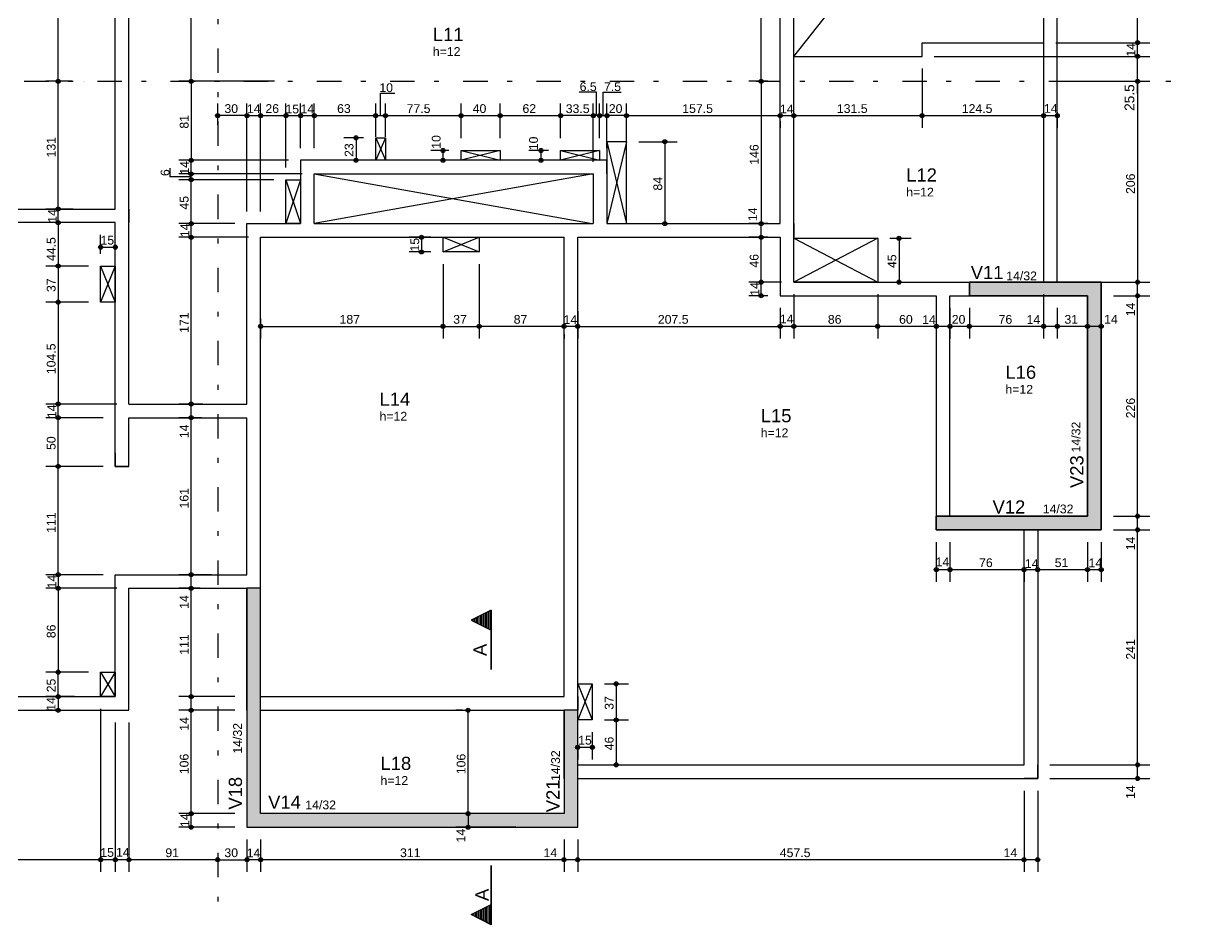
# Model space of a CAD drawing. Extents: x 0 to 119, y 0 to 84.
# Drawn here: x 22.71 to 46.56, y 37.36 to 55.85 of the extents above; entities that cross this region are included whole.
import ezdxf

# ---------------------------------------------------------------- set-up
doc = ezdxf.new("R2010")
doc.units = 0
doc.header["$MEASUREMENT"] = 0
doc.linetypes.add('ESTILO_TQS_0003', pattern=[1.5, 0.5, -0.4, 0.1, -0.5])
for name, color, linetype in [('10', 252, 'CONTINUOUS'), ('18', 6, 'CONTINUOUS'), ('20', 1, 'CONTINUOUS'), ('25', 130, 'CONTINUOUS'), ('3', 7, 'CONTINUOUS'), ('32', 250, 'CONTINUOUS'), ('37', 7, 'CONTINUOUS'), ('38', 7, 'CONTINUOUS'), ('9', 8, 'CONTINUOUS')]:
    doc.layers.add(name, color=color, linetype=linetype)
doc.styles.add('TQS_ARIAL', font='arial.ttf')

msp = doc.modelspace()

# ---------------------------------------------------------------- linework, layer by layer
at = {"layer": '10', "color": 252, "linetype": 'Continuous'}
for p, q in [((38.509664, 55.1664), (43.629664, 61.6564)), ((41.139653, 55.1664), (41.139653, 55.446398)), ((41.139653, 55.446398), (43.629664, 55.446398)), ((38.509662, 55.1664), (41.139653, 55.1664)), ((29.939986, 53.49673), (30.139986, 53.03673)), ((30.139986, 53.49673), (29.939986, 53.03673)), ((31.689554, 53.236516), (32.489554, 53.0364)), ((32.489554, 53.236516), (31.689554, 53.0364)), ((33.729536, 53.236516), (34.529536, 53.036516)), ((34.529536, 53.236516), (33.729536, 53.036516)), ((34.67962, 53.4164), (35.07962, 51.7364)), ((35.07962, 53.4164), (34.67962, 51.7364)), ((28.67962, 52.7564), (34.37962, 51.7364)), ((34.39962, 52.7564), (28.67962, 51.7364)), ((28.09962, 52.6364), (28.39962, 51.7364)), ((28.39962, 52.6364), (28.09962, 51.7364)), ((31.320073, 51.456428), (32.060073, 51.156428)), ((31.320073, 51.156428), (32.060073, 51.456428)), ((38.509664, 51.4364), (40.229661, 50.5364)), ((40.229661, 51.4364), (38.509664, 50.5364)), ((24.59962, 50.86567), (24.29962, 50.12567)), ((24.29962, 50.86567), (24.59962, 50.12567)), ((24.29962, 42.5364), (24.59962, 42.0364)), ((24.59962, 42.5364), (24.29962, 42.0364)), ((34.07962, 42.297385), (34.37962, 41.557385)), ((34.37962, 42.297385), (34.07962, 41.557385))]:
    msp.add_line(p, q, dxfattribs=at)
for points in [[(29.939986, 53.49673), (30.139986, 53.49673), (30.139986, 53.03673), (29.939986, 53.03673), (29.939986, 53.49673)], [(31.689554, 53.236516), (32.489554, 53.236516), (32.489554, 53.0364), (31.689554, 53.0364), (31.689554, 53.236516)], [(33.729536, 53.236516), (34.529536, 53.236516), (34.529536, 53.036516), (33.729536, 53.036516), (33.729536, 53.236516)], [(34.67962, 51.7364), (35.07962, 51.7364), (35.07962, 53.4164), (34.67962, 53.4164), (34.67962, 51.7364)], [(28.39962, 51.7364), (28.09962, 51.7364), (28.09962, 52.6364), (28.39962, 52.6364), (28.39962, 51.7364)], [(32.060073, 51.156428), (31.320073, 51.156428), (31.320073, 51.456428), (32.060073, 51.456428), (32.060073, 51.156428)], [(38.509664, 51.4364), (40.229661, 51.4364), (40.229661, 50.5364), (38.509664, 50.5364), (38.509664, 51.4364)], [(24.29962, 50.12567), (24.29962, 50.86567), (24.59962, 50.86567), (24.59962, 50.12567), (24.29962, 50.12567)], [(24.29962, 42.5364), (24.59962, 42.5364), (24.59962, 42.0364), (24.29962, 42.0364), (24.29962, 42.5364)], [(34.07962, 41.557385), (34.07962, 42.297385), (34.37962, 42.297385), (34.37962, 41.557385), (34.07962, 41.557385)]]:
    msp.add_lwpolyline(points, dxfattribs=at)
at = {"layer": '18', "color": 6, "linetype": 'ESTILO_TQS_0003'}
msp.add_line((26.69962, 76.330437), (26.69962, 37.646661), dxfattribs=at)
at = {"layer": '20', "color": 1, "linetype": 'ESTILO_TQS_0003'}
msp.add_line((10.735148, 54.6564), (46.564196, 54.6564), dxfattribs=at)
at = {"layer": '25', "color": 130, "linetype": 'Continuous'}
for points in [[(42.109664, 50.536399), (44.809622, 50.5364), (44.809622, 45.4564), (41.429664, 45.4564), (41.429664, 45.7364), (44.529622, 45.7364), (44.529622, 50.2564), (42.109664, 50.256399), (42.109664, 50.536397)], [(27.299624, 44.256449), (27.29962, 39.35726), (34.07962, 39.35726), (34.07962, 41.7564), (33.79962, 41.7564), (33.79962, 39.638285), (27.57962, 39.638285), (27.579624, 44.256449), (27.299624, 44.256449)]]:
    msp.add_lwpolyline(points, dxfattribs=at)
for points in [[(42.109664, 50.536399), (44.809622, 50.5364), (44.529622, 50.2564)], [(42.109664, 50.256399), (42.109664, 50.536399), (44.529622, 50.2564)], [(44.529622, 50.2564), (44.809622, 50.5364), (44.529622, 45.7364)], [(44.809622, 50.5364), (44.809622, 45.4564), (44.529622, 45.7364)], [(44.529622, 45.7364), (44.809622, 45.4564), (41.429664, 45.4564)], [(41.429664, 45.4564), (41.429664, 45.7364), (44.529622, 45.7364)], [(27.57962, 39.638285), (27.299624, 44.256449), (27.29962, 39.35726)], [(27.57962, 39.638285), (27.579624, 44.256449), (27.299624, 44.256449)], [(33.79962, 41.7564), (33.79962, 39.638285), (34.07962, 39.35726)], [(33.79962, 41.7564), (34.07962, 39.35726), (34.07962, 41.7564)], [(27.57962, 39.638285), (27.29962, 39.35726), (34.07962, 39.35726)], [(27.57962, 39.638285), (34.07962, 39.35726), (33.79962, 39.638285)]]:
    msp.add_solid(points, dxfattribs=at)
at = {"layer": '3', "color": 7, "linetype": 'Continuous'}
for p, q in [((44.809622, 50.536398), (44.809622, 45.4564)), ((44.809622, 50.536398), (44.809622, 45.4564)), ((32.307839, 43.81097), (31.893007, 43.603554)), ((32.306101, 43.808149), (31.896909, 43.603554)), ((31.988738, 43.649468), (31.988738, 43.557641)), ((32.020648, 43.665422), (32.020648, 43.541686)), ((32.052558, 43.681376), (32.052558, 43.525731)), ((32.084657, 43.697426), (32.08447, 43.509775)), ((32.116378, 43.713285), (32.116378, 43.493821)), ((32.148288, 43.72924), (32.148288, 43.477866)), ((32.180199, 43.745197), (32.180199, 43.46191)), ((32.212109, 43.761152), (32.212109, 43.445955)), ((32.244019, 43.777107), (32.244019, 43.43)), ((32.275929, 43.793063), (32.275929, 43.414044)), ((32.3061, 43.808149), (32.3061, 42.595015)), ((32.307839, 42.595015), (32.307839, 43.81097)), ((31.893007, 43.603554), (32.306101, 43.397007)), ((31.89691, 43.603554), (32.3061, 43.398958)), ((31.924917, 43.617558), (31.924917, 43.589551)), ((31.956827, 43.633512), (31.956827, 43.573596)), ((32.3061, 37.359511), (32.3061, 38.572645)), ((32.307839, 38.572645), (32.307839, 37.35669)), ((31.893007, 37.564106), (32.306101, 37.770653)), ((31.89691, 37.564106), (32.3061, 37.768702)), ((32.148288, 37.43842), (32.148288, 37.689794)), ((32.180199, 37.422464), (32.180199, 37.70575)), ((32.212109, 37.406508), (32.212109, 37.721705)), ((32.244019, 37.390553), (32.244019, 37.737661)), ((32.275929, 37.374597), (32.275929, 37.753616)), ((32.307839, 37.35669), (31.893007, 37.564106)), ((32.306101, 37.359511), (31.896909, 37.564106)), ((31.924917, 37.550103), (31.924917, 37.57811)), ((31.956827, 37.534148), (31.956827, 37.594064)), ((31.988738, 37.518193), (31.988738, 37.610019)), ((32.020648, 37.502238), (32.020648, 37.625974)), ((32.052558, 37.486284), (32.052558, 37.641929)), ((32.084657, 37.470234), (32.08447, 37.657885)), ((32.116378, 37.454375), (32.116378, 37.673839))]:
    msp.add_line(p, q, dxfattribs=at)
for points in [[(44.809622, 50.5364), (42.109664, 50.536399), (42.109664, 50.256399), (44.529622, 50.2564), (44.529622, 45.7364), (41.429664, 45.7364), (41.429664, 45.4564), (44.809622, 45.4564), (44.809622, 50.5364)], [(44.809622, 50.5364), (42.109664, 50.536399), (42.109664, 50.256399), (44.529622, 50.2564), (44.529622, 45.7364), (41.429664, 45.7364), (41.429664, 45.4564), (44.809622, 45.4564), (44.809622, 50.5364)], [(43.509747, 45.4564), (44.80962, 45.4564), (44.80962, 50.5364), (43.809664, 50.5364)], [(27.299624, 44.256449), (27.29962, 39.35726), (34.07962, 39.358285), (34.07962, 41.7564), (33.79962, 41.7564), (33.79962, 39.638285), (27.57962, 39.638285), (27.579624, 44.256449), (27.299624, 44.256449)], [(32.3061, 43.808149), (31.89691, 43.603554), (32.3061, 43.398958), (32.3061, 43.808149)], [(27.29962, 41.7564), (27.29962, 39.35726), (34.07962, 39.358285), (34.07962, 40.3564)], [(32.3061, 37.359512), (31.89691, 37.564106), (32.3061, 37.768702), (32.3061, 37.359512)]]:
    msp.add_lwpolyline(points, dxfattribs=at)
at = {"layer": '32', "color": 250, "linetype": 'Continuous'}
for p, q in [((45.5559, 55.446398), (45.5559, 61.656398)), ((23.430046, 54.6564), (23.430046, 57.6164)), ((26.156196, 54.6564), (26.156196, 57.5564)), ((37.840183, 54.6564), (37.840183, 57.5564)), ((43.629664, 55.446398), (43.629664, 55.446398)), ((43.629664, 55.446398), (43.629664, 55.446398)), ((43.879664, 55.446398), (45.8059, 55.446398)), ((43.879664, 55.446398), (45.8059, 55.446398)), ((45.5559, 55.1664), (45.5559, 55.446398)), ((45.5559, 54.4064), (45.5559, 55.4164)), ((41.139653, 55.1664), (41.139653, 55.1664)), ((41.139653, 55.1664), (41.139653, 55.1664)), ((41.139653, 55.1664), (41.139653, 55.1664)), ((41.139653, 55.1664), (41.139653, 55.1664)), ((41.389653, 55.1664), (45.8059, 55.1664)), ((41.389653, 55.1664), (45.8059, 55.1664)), ((41.139653, 54.9164), (41.139653, 53.701948)), ((41.139653, 54.9164), (41.139653, 53.701948)), ((23.700237, 54.6564), (23.180046, 54.6564)), ((23.716518, 54.6564), (23.180046, 54.6564)), ((23.430046, 52.0364), (23.430046, 54.6564)), ((23.950237, 54.6564), (23.950237, 54.6564)), ((23.966518, 54.6564), (23.966518, 54.6564)), ((27.597227, 54.6564), (25.906196, 54.6564)), ((27.861964, 54.6564), (25.906196, 54.6564)), ((26.156196, 54.6564), (26.156196, 53.0364)), ((27.847227, 54.6564), (27.847227, 54.6564)), ((28.111964, 54.6564), (28.111964, 54.6564)), ((37.979664, 54.6564), (37.590183, 54.6564)), ((37.979664, 54.6564), (37.590183, 54.6564)), ((37.840183, 54.6564), (37.840183, 51.7364)), ((38.229664, 54.6564), (38.229664, 54.6564)), ((38.229664, 54.6564), (38.229664, 54.6564)), ((43.809664, 54.6564), (43.809664, 54.6564)), ((44.059664, 54.6564), (45.8059, 54.6564)), ((44.932782, 54.6564), (44.932782, 54.6564)), ((45.182782, 54.6564), (45.8059, 54.6564)), ((45.5559, 54.6564), (45.5559, 50.5364)), ((26.69962, 53.761935), (26.69962, 54.201948)), ((27.29962, 51.9864), (27.29962, 54.201948)), ((27.29962, 51.9864), (27.29962, 54.201948)), ((27.57962, 51.9864), (27.57962, 54.201948)), ((27.57962, 51.9864), (27.57962, 54.201948)), ((28.09962, 52.8864), (28.09962, 54.201948)), ((28.09962, 52.8864), (28.09962, 54.201948)), ((28.39962, 53.2864), (28.39962, 54.201948)), ((28.39962, 53.2864), (28.39962, 54.201948)), ((28.67962, 53.2864), (28.67962, 54.201948)), ((28.67962, 53.2864), (28.67962, 54.201948)), ((29.939986, 53.51673), (29.939986, 54.201948)), ((29.939986, 53.51673), (29.939986, 54.201948)), ((30.139986, 53.51673), (30.139986, 54.201948)), ((30.139986, 53.51673), (30.139986, 54.201948)), ((31.689554, 53.486516), (31.689554, 54.201948)), ((31.689554, 53.486516), (31.689554, 54.201948)), ((32.489554, 53.486516), (32.489554, 54.201948)), ((32.489554, 53.486516), (32.489554, 54.201948)), ((33.729536, 53.486516), (33.729536, 54.201948)), ((33.729536, 53.486516), (33.729536, 54.201948)), ((34.39962, 53.0064), (34.39962, 54.201948)), ((34.39962, 53.0064), (34.39962, 54.201948)), ((34.529536, 53.486516), (34.529536, 54.201948)), ((34.529536, 53.486516), (34.529536, 54.201948)), ((34.67962, 53.5364), (34.67962, 54.201948)), ((34.67962, 53.2864), (34.67962, 54.201948)), ((35.07962, 53.406482), (35.07962, 54.201948)), ((35.07962, 53.406482), (35.07962, 54.201948)), ((38.229664, 54.089285), (38.229664, 54.201948)), ((38.509664, 54.032112), (38.509664, 54.201948)), ((38.509664, 53.938726), (38.509664, 54.201948)), ((43.629664, 54.306351), (43.629664, 54.306351)), ((43.629664, 54.236301), (43.629664, 54.236301)), ((43.909664, 54.275322), (43.909664, 54.275322)), ((27.29962, 53.951948), (26.69962, 53.951948)), ((27.29962, 53.951948), (27.57962, 53.951948)), ((27.57962, 53.951948), (28.09962, 53.951948)), ((28.09962, 53.951948), (28.39962, 53.951948)), ((28.39962, 53.951948), (28.67962, 53.951948)), ((28.67962, 53.951948), (29.939986, 53.951948)), ((29.939986, 53.951948), (30.139986, 53.951948)), ((30.139986, 53.951948), (31.689554, 53.951948)), ((31.689554, 53.951948), (32.489554, 53.951948)), ((32.489554, 53.951948), (33.729536, 53.951948)), ((34.39962, 53.951948), (33.729536, 53.951948)), ((34.529536, 53.951948), (34.39962, 53.951948)), ((34.529536, 53.951948), (34.67962, 53.951948)), ((35.07962, 53.951948), (34.67962, 53.951948)), ((35.07962, 53.951948), (38.229664, 53.951948)), ((38.229664, 54.089285), (38.229664, 54.089285)), ((38.229664, 53.951948), (38.509664, 53.951948)), ((38.509664, 53.951948), (41.139653, 53.951948)), ((41.139653, 53.951948), (43.629664, 53.951948)), ((43.629664, 54.056351), (43.629664, 53.701948)), ((43.629664, 53.986301), (43.629664, 53.701948)), ((43.629664, 53.951948), (43.909664, 53.951948)), ((43.909664, 54.025322), (43.909664, 53.701948)), ((38.229664, 53.839285), (38.229664, 53.701948)), ((38.229664, 53.839285), (38.229664, 53.839285)), ((38.509664, 53.782112), (38.509664, 53.782112)), ((38.509664, 53.688726), (38.509664, 53.688726)), ((26.69962, 53.511935), (26.69962, 53.511935)), ((29.689986, 53.49673), (29.286617, 53.49673)), ((29.536617, 53.49673), (29.536617, 53.03673)), ((29.939986, 53.49673), (29.939986, 53.49673)), ((29.939986, 53.26673), (29.939986, 53.26673)), ((29.939986, 53.26673), (29.939986, 53.26673)), ((30.139986, 53.26673), (30.139986, 53.26673)), ((30.139986, 53.26673), (30.139986, 53.26673)), ((31.439554, 53.236516), (31.067606, 53.236516)), ((31.317606, 53.236516), (31.317606, 53.0364)), ((31.689554, 53.236516), (31.689554, 53.236516)), ((31.689554, 53.236516), (31.689554, 53.236516)), ((31.689554, 53.236516), (31.689554, 53.236516)), ((32.489554, 53.236516), (32.489554, 53.236516)), ((32.489554, 53.236516), (32.489554, 53.236516)), ((33.479536, 53.236516), (33.075929, 53.236516)), ((33.325929, 53.236516), (33.325929, 53.036516)), ((33.729536, 53.236516), (33.729536, 53.236516)), ((33.729536, 53.236516), (33.729536, 53.236516)), ((33.729536, 53.236516), (33.729536, 53.236516)), ((34.529536, 53.236516), (34.529536, 53.236516)), ((34.529536, 53.236516), (34.529536, 53.236516)), ((34.67962, 53.2864), (34.67962, 53.2864)), ((35.07962, 53.4164), (35.07962, 53.4164)), ((35.32962, 53.4164), (36.115635, 53.4164)), ((35.865635, 53.4164), (35.865635, 51.7364)), ((28.14962, 53.0364), (25.906196, 53.0364)), ((28.14962, 53.0364), (25.906196, 53.0364)), ((26.156196, 52.7564), (26.156196, 53.0364)), ((28.39962, 53.0364), (28.39962, 53.0364)), ((28.39962, 53.0364), (28.39962, 53.0364)), ((28.39962, 53.0364), (28.39962, 53.0364)), ((28.39962, 53.0364), (28.39962, 53.0364)), ((28.67962, 53.0364), (28.67962, 53.0364)), ((28.67962, 53.0364), (28.67962, 53.0364)), ((29.689986, 53.03673), (29.286617, 53.03673)), ((29.939986, 53.03673), (29.939986, 53.03673)), ((31.439554, 53.0364), (31.067606, 53.0364)), ((31.689554, 53.0364), (31.689554, 53.0364)), ((33.479536, 53.036516), (33.075929, 53.036516)), ((33.729536, 53.036516), (33.729536, 53.036516)), ((34.67962, 53.0364), (34.67962, 53.0364)), ((35.07962, 53.156482), (35.07962, 53.156482)), ((35.07962, 53.156482), (35.07962, 53.156482)), ((28.14962, 52.7564), (25.906196, 52.7564)), ((28.42962, 52.7564), (25.906196, 52.7564)), ((26.156196, 52.6364), (26.156196, 52.7564)), ((28.39962, 52.7564), (28.39962, 52.7564)), ((28.67962, 52.7564), (28.67962, 52.7564)), ((34.39962, 52.7564), (34.39962, 52.7564)), ((34.39962, 52.7564), (34.39962, 52.7564)), ((27.84962, 52.6364), (25.906196, 52.6364)), ((27.84962, 52.6364), (25.906196, 52.6364)), ((26.156196, 51.7364), (26.156196, 52.6364)), ((28.09962, 52.6364), (28.09962, 52.6364)), ((28.09962, 52.6364), (28.09962, 52.6364)), ((28.09962, 52.6364), (28.09962, 52.6364)), ((28.09962, 52.6364), (28.09962, 52.6364)), ((23.53621, 52.0364), (23.180046, 52.0364)), ((23.736092, 52.0364), (23.180046, 52.0364)), ((23.430046, 51.7564), (23.430046, 52.0364)), ((23.78621, 52.0364), (23.78621, 52.0364)), ((23.986092, 52.0364), (23.986092, 52.0364)), ((23.496489, 51.7564), (23.180046, 51.7564)), ((23.354863, 51.7564), (23.180046, 51.7564)), ((23.430046, 51.7564), (23.430046, 50.86567)), ((23.604863, 51.7564), (23.604863, 51.7564)), ((23.746489, 51.7564), (23.746489, 51.7564)), ((27.04962, 51.7364), (25.906196, 51.7364)), ((27.04962, 51.7364), (25.906196, 51.7364)), ((26.156196, 51.4564), (26.156196, 51.7364)), ((27.29962, 51.7364), (27.29962, 51.7364)), ((27.29962, 51.7364), (27.29962, 51.7364)), ((27.29962, 51.7364), (27.29962, 51.7364)), ((27.29962, 51.7364), (27.29962, 51.7364)), ((27.57962, 51.7364), (27.57962, 51.7364)), ((27.57962, 51.7364), (27.57962, 51.7364)), ((35.08962, 51.7364), (35.08962, 51.7364)), ((35.33962, 51.7364), (36.115635, 51.7364)), ((37.979664, 51.7364), (37.590183, 51.7364)), ((37.979664, 51.7364), (37.590183, 51.7364)), ((37.840183, 51.4564), (37.840183, 51.7364)), ((38.229664, 51.7364), (38.229664, 51.7364)), ((38.229664, 51.7364), (38.229664, 51.7364)), ((24.29962, 51.11567), (24.29962, 51.504168)), ((24.59962, 51.11567), (24.59962, 51.504168)), ((27.32962, 51.4564), (25.906196, 51.4564)), ((27.32962, 51.4564), (25.906196, 51.4564)), ((26.156196, 48.036401), (26.156196, 51.4564)), ((27.57962, 51.4564), (27.57962, 51.4564)), ((27.57962, 51.4564), (27.57962, 51.4564)), ((31.070073, 51.4564), (30.62825, 51.4564)), ((30.87825, 51.4564), (30.87825, 51.156428)), ((31.320073, 51.4564), (31.320073, 51.4564)), ((37.979664, 51.4564), (37.590183, 51.4564)), ((37.979664, 51.4564), (37.590183, 51.4564)), ((37.840183, 50.5364), (37.840183, 51.4564)), ((38.229664, 51.4564), (38.229664, 51.4564)), ((38.229664, 51.4564), (38.229664, 51.4564)), ((40.229661, 51.4364), (40.229661, 51.4364)), ((40.479661, 51.4364), (40.916034, 51.4364)), ((40.666034, 51.4364), (40.666034, 50.5364)), ((24.29962, 51.254168), (24.59962, 51.254168)), ((31.070073, 51.156428), (30.62825, 51.156428)), ((31.320073, 51.156428), (31.320073, 51.156428)), ((31.320073, 51.156428), (31.320073, 51.156428)), ((31.320073, 51.156428), (31.320073, 51.156428)), ((32.060073, 51.156428), (32.060073, 51.156428)), ((32.060073, 51.156428), (32.060073, 51.156428)), ((24.04962, 50.86567), (23.180046, 50.86567)), ((24.04962, 50.86567), (23.180046, 50.86567)), ((23.430046, 50.86567), (23.430046, 50.12567)), ((24.29962, 50.86567), (24.29962, 50.86567)), ((24.29962, 50.86567), (24.29962, 50.86567)), ((24.29962, 50.86567), (24.29962, 50.86567)), ((24.59962, 50.86567), (24.59962, 50.86567)), ((31.320073, 50.906428), (31.320073, 49.378984)), ((31.320073, 50.906428), (31.320073, 49.378984)), ((32.060073, 50.906428), (32.060073, 49.378984)), ((32.060073, 50.906428), (32.060073, 49.378984)), ((37.979664, 50.5364), (37.590183, 50.5364)), ((38.259664, 50.5364), (37.590183, 50.5364)), ((37.840183, 50.2564), (37.840183, 50.5364)), ((38.229664, 50.5364), (38.229664, 50.5364)), ((38.509664, 50.5364), (38.509664, 50.5364)), ((38.509664, 50.5364), (38.509664, 50.5364)), ((40.229661, 50.5364), (40.229661, 50.5364)), ((40.229661, 50.5364), (40.229661, 50.5364)), ((40.229661, 50.5364), (40.229661, 50.5364)), ((40.479661, 50.5364), (40.916034, 50.5364)), ((43.629664, 50.5364), (43.629664, 50.5364)), ((43.809664, 50.5364), (43.809664, 50.5364)), ((44.059664, 50.5364), (45.8059, 50.5364)), ((44.809664, 50.536402), (44.809664, 50.536402)), ((45.059664, 50.536402), (45.8059, 50.536402)), ((45.5559, 50.2564), (45.5559, 50.536402)), ((24.04962, 50.12567), (23.180046, 50.12567)), ((24.04962, 50.12567), (23.180046, 50.12567)), ((23.430046, 50.12567), (23.430046, 48.036401)), ((24.29962, 50.12567), (24.29962, 50.12567)), ((24.29962, 50.12567), (24.29962, 50.12567)), ((34.07962, 50.189051), (34.07962, 50.189051)), ((34.07962, 50.163528), (34.07962, 50.163528)), ((37.979664, 50.2564), (37.590183, 50.2564)), ((38.229664, 50.2564), (38.229664, 50.2564)), ((38.229664, 50.2564), (38.229664, 50.2564)), ((38.229664, 50.2564), (38.229664, 50.2564)), ((38.509664, 50.2864), (38.509664, 49.378984)), ((38.509664, 50.2564), (38.509664, 50.2564)), ((40.229661, 50.2864), (40.229661, 49.378984)), ((40.229661, 50.2864), (40.229661, 49.378984)), ((41.429664, 50.2564), (41.429664, 50.2564)), ((41.429664, 50.2564), (41.429664, 50.2564)), ((41.709664, 50.2564), (41.709664, 50.2564)), ((42.109664, 50.256399), (42.109664, 50.256399)), ((42.109664, 50.256398), (42.109664, 50.256398)), ((43.629664, 50.2864), (43.629664, 49.378984)), ((43.629664, 50.256398), (43.629664, 50.256398)), ((43.909664, 50.256398), (43.909664, 50.256398)), ((43.909664, 50.256398), (43.909664, 50.256398)), ((44.809664, 50.2564), (44.809664, 50.2564)), ((44.809664, 50.2564), (44.809664, 50.2564)), ((45.059664, 50.2564), (45.8059, 50.2564)), ((45.059664, 50.2564), (45.8059, 50.2564)), ((45.5559, 45.736402), (45.5559, 50.2564)), ((27.57962, 50.037728), (27.57962, 50.037728)), ((34.07962, 49.939051), (34.07962, 49.378984)), ((34.07962, 49.913528), (34.07962, 49.378984)), ((38.229664, 50.0064), (38.229664, 49.378984)), ((38.229664, 50.0064), (38.229664, 49.378984)), ((38.509664, 50.0064), (38.509664, 49.378984)), ((41.429664, 50.0064), (41.429664, 49.378984)), ((41.429664, 50.0064), (41.429664, 49.378984)), ((41.709664, 50.0064), (41.709664, 49.378984)), ((41.709664, 49.868978), (41.709664, 49.868978)), ((42.109664, 50.006399), (42.109664, 49.378984)), ((42.109664, 50.006398), (42.109664, 49.378984)), ((43.629664, 50.006398), (43.629664, 49.378984)), ((43.909664, 50.006398), (43.909664, 49.378984)), ((43.909664, 50.006398), (43.909664, 49.378984)), ((27.57962, 49.787728), (27.57962, 49.378984)), ((27.57962, 49.628984), (31.320073, 49.628984)), ((31.320073, 49.628984), (32.060073, 49.628984)), ((33.79962, 49.628984), (32.060073, 49.628984)), ((33.79962, 49.722145), (33.79962, 49.722145)), ((33.79962, 49.722145), (33.79962, 49.722145)), ((34.07962, 49.628984), (33.79962, 49.628984)), ((34.07962, 49.628984), (38.229664, 49.628984)), ((38.509664, 49.628984), (38.229664, 49.628984)), ((40.229661, 49.628984), (38.509664, 49.628984)), ((41.429664, 49.628984), (40.229661, 49.628984)), ((41.709664, 49.628984), (41.429664, 49.628984)), ((42.109664, 49.628984), (41.709664, 49.628984)), ((41.709664, 49.618978), (41.709664, 49.378984)), ((43.629664, 49.628984), (42.109664, 49.628984)), ((43.909664, 49.628984), (43.629664, 49.628984)), ((44.529664, 49.628984), (43.909664, 49.628984)), ((44.809662, 49.628985), (44.529664, 49.628985)), ((44.529664, 49.628985), (44.529664, 49.628985)), ((44.529664, 49.628985), (44.529664, 49.628985)), ((44.809662, 49.708427), (44.809662, 49.708427)), ((33.79962, 49.472145), (33.79962, 49.378984)), ((33.79962, 49.472145), (33.79962, 49.378984)), ((44.809662, 49.458427), (44.809662, 49.378985)), ((24.34962, 48.036401), (23.180046, 48.036401)), ((24.62962, 48.036401), (23.180046, 48.036401)), ((23.430046, 47.756401), (23.430046, 48.036401)), ((24.59962, 48.036401), (24.59962, 48.036401)), ((24.87962, 48.036401), (24.87962, 48.036401)), ((26.398263, 48.036401), (25.906196, 48.036401)), ((26.398263, 48.036401), (25.906196, 48.036401)), ((26.156196, 47.756401), (26.156196, 48.036401)), ((26.648263, 48.036401), (26.648263, 48.036401)), ((26.648263, 48.036401), (26.648263, 48.036401)), ((24.34962, 47.756401), (23.180046, 47.756401)), ((24.34962, 47.756401), (23.180046, 47.756401)), ((23.430046, 46.7564), (23.430046, 47.756401)), ((24.59962, 47.756401), (24.59962, 47.756401)), ((24.59962, 47.756401), (24.59962, 47.756401)), ((26.367301, 47.756401), (25.906196, 47.756401)), ((26.367301, 47.756401), (25.906196, 47.756401)), ((26.156196, 44.536449), (26.156196, 47.756401)), ((26.617301, 47.756401), (26.617301, 47.756401)), ((26.617301, 47.756401), (26.617301, 47.756401)), ((24.34962, 46.7564), (23.180046, 46.7564)), ((24.34962, 46.7564), (23.180046, 46.7564)), ((23.430046, 44.536449), (23.430046, 46.7564)), ((24.59962, 46.7564), (24.59962, 46.7564)), ((24.59962, 46.7564), (24.59962, 46.7564)), ((44.809664, 45.736402), (44.809664, 45.736402)), ((44.809664, 45.736402), (44.809664, 45.736402)), ((45.059664, 45.736402), (45.8059, 45.736402)), ((45.059664, 45.736402), (45.8059, 45.736402)), ((45.5559, 45.4564), (45.5559, 45.736402)), ((41.429664, 45.456398), (41.429664, 45.456398)), ((41.709664, 45.456398), (41.709664, 45.456398)), ((41.709664, 45.456398), (41.709664, 45.456398)), ((44.529664, 45.4564), (44.529664, 45.4564)), ((44.529664, 45.4564), (44.529664, 45.4564)), ((44.809664, 45.4564), (44.809664, 45.4564)), ((44.809664, 45.4564), (44.809664, 45.4564)), ((44.809664, 45.4564), (44.809664, 45.4564)), ((45.059664, 45.4564), (45.8059, 45.4564)), ((45.059664, 45.4564), (45.8059, 45.4564)), ((45.5559, 40.6364), (45.5559, 45.4564)), ((41.429664, 45.206398), (41.429664, 44.388316)), ((41.709664, 45.206398), (41.709664, 44.388316)), ((41.709664, 45.206398), (41.709664, 44.388316)), ((44.529664, 45.2064), (44.529664, 44.388318)), ((44.529664, 45.2064), (44.529664, 44.388318)), ((44.809664, 45.2064), (44.809664, 44.388318)), ((43.229747, 44.947859), (43.229747, 44.947859)), ((43.229747, 44.947859), (43.229747, 44.947859)), ((43.509747, 44.94189), (43.509747, 44.94189)), ((43.509747, 44.94189), (43.509747, 44.94189)), ((41.709664, 44.638316), (41.429664, 44.638316)), ((43.229747, 44.638316), (41.709664, 44.638316)), ((43.229747, 44.697859), (43.229747, 44.388316)), ((43.229747, 44.697859), (43.229747, 44.388316)), ((43.509747, 44.638316), (43.229747, 44.638316)), ((43.509747, 44.69189), (43.509747, 44.388318)), ((43.509747, 44.69189), (43.509747, 44.388316)), ((44.529664, 44.638318), (43.509747, 44.638318)), ((44.809664, 44.638318), (44.529664, 44.638318)), ((24.34962, 44.536449), (23.180046, 44.536449)), ((24.34962, 44.536449), (23.180046, 44.536449)), ((23.430046, 44.536449), (23.430046, 44.256449)), ((24.59962, 44.536449), (24.59962, 44.536449)), ((24.59962, 44.536449), (24.59962, 44.536449)), ((26.574053, 44.536449), (25.906196, 44.536449)), ((26.574053, 44.536449), (25.906196, 44.536449)), ((26.156196, 44.256449), (26.156196, 44.536449)), ((26.824053, 44.536449), (26.824053, 44.536449)), ((26.824053, 44.536449), (26.824053, 44.536449)), ((24.62962, 44.256449), (23.180046, 44.256449)), ((24.62962, 44.256449), (23.180046, 44.256449)), ((23.430046, 44.256449), (23.430046, 42.5364)), ((24.87962, 44.256449), (24.87962, 44.256449)), ((24.87962, 44.256449), (24.87962, 44.256449)), ((26.34376, 44.256449), (25.906196, 44.256449)), ((26.34376, 44.256449), (25.906196, 44.256449)), ((26.156196, 42.0364), (26.156196, 44.256449)), ((26.59376, 44.256449), (26.59376, 44.256449)), ((26.59376, 44.256449), (26.59376, 44.256449)), ((24.04962, 42.5364), (23.180046, 42.5364)), ((24.04962, 42.5364), (23.180046, 42.5364)), ((23.430046, 42.0364), (23.430046, 42.5364)), ((24.29962, 42.5364), (24.29962, 42.5364)), ((24.29962, 42.5364), (24.29962, 42.5364)), ((34.37962, 42.297385), (34.37962, 42.297385)), ((34.62962, 42.297385), (35.118061, 42.297385)), ((34.868061, 42.297385), (34.868061, 41.557385)), ((23.767034, 42.0364), (23.180046, 42.0364)), ((23.517034, 42.0364), (23.180046, 42.0364)), ((23.430046, 42.0364), (23.430046, 41.7564)), ((23.767034, 42.0364), (23.767034, 42.0364)), ((24.017034, 42.0364), (24.017034, 42.0364)), ((24.29962, 42.0364), (24.29962, 42.0364)), ((24.29962, 42.0364), (24.29962, 42.0364)), ((27.04962, 42.0364), (25.906196, 42.0364)), ((27.04962, 42.0364), (25.906196, 42.0364)), ((26.156196, 41.7564), (26.156196, 42.0364)), ((27.29962, 42.0364), (27.29962, 42.0364)), ((27.29962, 42.0364), (27.29962, 42.0364)), ((23.324953, 41.7564), (23.180046, 41.7564)), ((23.574953, 41.7564), (23.574953, 41.7564)), ((24.29962, 41.7864), (24.29962, 38.439292)), ((24.29962, 41.7864), (24.29962, 38.439292)), ((24.59962, 41.7564), (24.59962, 41.7564)), ((24.59962, 41.7564), (24.59962, 41.7564)), ((24.87962, 41.7564), (24.87962, 41.7564)), ((24.87962, 41.7564), (24.87962, 41.7564)), ((27.04962, 41.7564), (25.906196, 41.7564)), ((27.04962, 41.7564), (25.906196, 41.7564)), ((26.156196, 39.636285), (26.156196, 41.7564)), ((27.29962, 41.7564), (27.29962, 41.7564)), ((27.29962, 41.7564), (27.29962, 41.7564)), ((31.71725, 41.7564), (31.583309, 41.7564)), ((31.833309, 39.636285), (31.833309, 41.7564)), ((31.96725, 41.7564), (31.96725, 41.7564)), ((24.59962, 41.5064), (24.59962, 38.439292)), ((24.59962, 41.5064), (24.59962, 38.439292)), ((24.87962, 41.5064), (24.87962, 38.439292)), ((24.87962, 41.5064), (24.87962, 38.439292)), ((34.37962, 41.557385), (34.37962, 41.557385)), ((34.37962, 41.557385), (34.37962, 41.557385)), ((34.37962, 41.557385), (34.37962, 41.557385)), ((34.62962, 41.557385), (35.118061, 41.557385)), ((34.62962, 41.557385), (35.118061, 41.557385)), ((34.868061, 41.557385), (34.868061, 40.6364)), ((34.37962, 41.307385), (34.37962, 40.747224)), ((34.07962, 41.255573), (34.07962, 41.255573)), ((34.07962, 41.005573), (34.07962, 40.747224)), ((34.07962, 40.997224), (34.37962, 40.997224)), ((34.590744, 40.6364), (34.590744, 40.6364)), ((34.840744, 40.6364), (35.118061, 40.6364)), ((43.509747, 40.6364), (43.509747, 40.6364)), ((43.509747, 40.6364), (43.509747, 40.6364)), ((43.759747, 40.6364), (45.8059, 40.6364)), ((43.759747, 40.6364), (45.8059, 40.6364)), ((45.5559, 40.3564), (45.5559, 40.6364)), ((43.229747, 40.3564), (43.229747, 40.3564)), ((43.229747, 40.3564), (43.229747, 40.3564)), ((43.509747, 40.3564), (43.509747, 40.3564)), ((43.509747, 40.3564), (43.509747, 40.3564)), ((43.759747, 40.3564), (45.8059, 40.3564)), ((43.229747, 40.1064), (43.229747, 38.439292)), ((43.229747, 40.1064), (43.229747, 38.439292)), ((43.509747, 40.1064), (43.509747, 38.439292)), ((27.04962, 39.636285), (25.906196, 39.636285)), ((27.04962, 39.636285), (25.906196, 39.636285)), ((26.156196, 39.357093), (26.156196, 39.636285)), ((27.29962, 39.636285), (27.29962, 39.636285)), ((27.29962, 39.636285), (27.29962, 39.636285)), ((32.641817, 39.636285), (31.583309, 39.636285)), ((31.862563, 39.636285), (31.583309, 39.636285)), ((31.833309, 39.636285), (31.833309, 39.356285)), ((32.112563, 39.636285), (32.112563, 39.636285)), ((32.891817, 39.636285), (32.891817, 39.636285)), ((27.050421, 39.357093), (25.906196, 39.357093)), ((27.29962, 39.35526), (27.29962, 39.35526)), ((27.29962, 39.35526), (27.29962, 39.35526)), ((27.300421, 39.357093), (27.300421, 39.357093)), ((27.57962, 39.35526), (27.57962, 39.35526)), ((27.57962, 39.35526), (27.57962, 39.35526)), ((32.814737, 39.356285), (31.583309, 39.356285)), ((33.064737, 39.356285), (33.064737, 39.356285)), ((33.79962, 39.35526), (33.79962, 39.35526)), ((33.79962, 39.35526), (33.79962, 39.35526)), ((34.07962, 39.35526), (34.07962, 39.35526)), ((34.07962, 39.35526), (34.07962, 39.35526)), ((26.69962, 38.891808), (26.69962, 38.891808)), ((26.69962, 38.891808), (26.69962, 38.891808)), ((27.29962, 39.10526), (27.29962, 38.439292)), ((27.29962, 39.10526), (27.29962, 38.439292)), ((27.57962, 39.10526), (27.57962, 38.439292)), ((27.57962, 39.10526), (27.57962, 38.439292)), ((33.79962, 39.10526), (33.79962, 38.439292)), ((33.79962, 39.10526), (33.79962, 38.439292)), ((34.07962, 39.10526), (34.07962, 38.439292)), ((34.07962, 39.10526), (34.07962, 38.439292)), ((24.29962, 38.689292), (17.27962, 38.689292)), ((24.59962, 38.689292), (24.29962, 38.689292)), ((24.87962, 38.689292), (24.59962, 38.689292)), ((26.69962, 38.689292), (24.87962, 38.689292)), ((26.69962, 38.689292), (27.29962, 38.689292)), ((26.69962, 38.641808), (26.69962, 38.439292)), ((26.69962, 38.641808), (26.69962, 38.439292)), ((27.57962, 38.689292), (27.29962, 38.689292)), ((33.79962, 38.689292), (27.57962, 38.689292)), ((34.07962, 38.689292), (33.79962, 38.689292)), ((43.229747, 38.689292), (34.07962, 38.689292)), ((43.509747, 38.689292), (43.229747, 38.689292))]:
    msp.add_line(p, q, dxfattribs=at)
for points in [[(30.039986, 53.951948), (30.039986, 54.414379), (30.32824, 54.414379)], [(34.464578, 53.951948), (34.464578, 54.435169), (34.111273, 54.435169)], [(34.604578, 53.951948), (34.604578, 54.435169), (34.971865, 54.435169)], [(26.156196, 52.6964), (25.72738, 52.6964), (25.72738, 52.874195)]]:
    msp.add_lwpolyline(points, dxfattribs=at)
for centre, radius in [((45.5559, 55.446398), 0.041625), ((45.5559, 55.446398), 0.041625), ((45.5559, 55.446398), 0.02075), ((45.5559, 55.446398), 0.02075), ((45.5559, 55.1664), 0.041625), ((45.5559, 55.1664), 0.04), ((45.5559, 55.1664), 0.02075), ((45.5559, 55.1664), 0.02), ((23.430046, 54.6564), 0.041625), ((23.430046, 54.6564), 0.041625), ((23.430046, 54.6564), 0.02075), ((23.430046, 54.6564), 0.02075), ((26.156196, 54.6564), 0.041625), ((26.156196, 54.6564), 0.041625), ((26.156196, 54.6564), 0.02075), ((26.156196, 54.6564), 0.02075), ((37.840183, 54.6564), 0.041625), ((37.840183, 54.6564), 0.041625), ((37.840183, 54.6564), 0.02075), ((37.840183, 54.6564), 0.02075), ((45.5559, 54.6564), 0.041625), ((45.5559, 54.6564), 0.04), ((45.5559, 54.6564), 0.02075), ((45.5559, 54.6564), 0.02), ((26.69962, 53.951948), 0.041625), ((26.69962, 53.951948), 0.02075), ((27.29962, 53.951948), 0.041625), ((27.29962, 53.951948), 0.041625), ((27.29962, 53.951948), 0.02075), ((27.29962, 53.951948), 0.02075), ((27.57962, 53.951948), 0.041625), ((27.57962, 53.951948), 0.041625), ((27.57962, 53.951948), 0.02075), ((27.57962, 53.951948), 0.02075), ((28.09962, 53.951948), 0.041625), ((28.09962, 53.951948), 0.041625), ((28.09962, 53.951948), 0.02075), ((28.09962, 53.951948), 0.02075), ((28.39962, 53.951948), 0.041625), ((28.39962, 53.951948), 0.041625), ((28.39962, 53.951948), 0.02075), ((28.39962, 53.951948), 0.02075), ((28.67962, 53.951948), 0.041625), ((28.67962, 53.951948), 0.041625), ((28.67962, 53.951948), 0.02075), ((28.67962, 53.951948), 0.02075), ((29.939986, 53.951948), 0.041625), ((29.939986, 53.951948), 0.041625), ((29.939986, 53.951948), 0.02075), ((29.939986, 53.951948), 0.02075), ((30.139986, 53.951948), 0.041625), ((30.139986, 53.951948), 0.041625), ((30.139986, 53.951948), 0.02075), ((30.139986, 53.951948), 0.02075), ((31.689554, 53.951948), 0.041625), ((31.689554, 53.951948), 0.041625), ((31.689554, 53.951948), 0.02075), ((31.689554, 53.951948), 0.02075), ((32.489554, 53.951948), 0.041625), ((32.489554, 53.951948), 0.041625), ((32.489554, 53.951948), 0.02075), ((32.489554, 53.951948), 0.02075), ((33.729536, 53.951948), 0.041625), ((33.729536, 53.951948), 0.041625), ((33.729536, 53.951948), 0.02075), ((33.729536, 53.951948), 0.02075), ((34.39962, 53.951948), 0.041625), ((34.39962, 53.951948), 0.041625), ((34.39962, 53.951948), 0.02075), ((34.39962, 53.951948), 0.02075), ((34.529536, 53.951948), 0.041625), ((34.529536, 53.951948), 0.041625), ((34.529536, 53.951948), 0.02075), ((34.529536, 53.951948), 0.02075), ((34.67962, 53.951948), 0.041625), ((34.67962, 53.951948), 0.041625), ((34.67962, 53.951948), 0.02075), ((34.67962, 53.951948), 0.02075), ((35.07962, 53.951948), 0.041625), ((35.07962, 53.951948), 0.041625), ((35.07962, 53.951948), 0.02075), ((35.07962, 53.951948), 0.02075), ((38.229664, 53.951948), 0.041625), ((38.229664, 53.951948), 0.041625), ((38.229664, 53.951948), 0.02075), ((38.229664, 53.951948), 0.02075), ((38.509664, 53.951948), 0.041625), ((38.509664, 53.951948), 0.041625), ((38.509664, 53.951948), 0.02075), ((38.509664, 53.951948), 0.02075), ((41.139653, 53.951948), 0.041625), ((41.139653, 53.951948), 0.041625), ((41.139653, 53.951948), 0.02075), ((41.139653, 53.951948), 0.02075), ((43.629664, 53.951948), 0.041625), ((43.629664, 53.951948), 0.041625), ((43.629664, 53.951948), 0.02075), ((43.629664, 53.951948), 0.02075), ((43.909664, 53.951948), 0.041625), ((43.909664, 53.951948), 0.02075), ((29.536617, 53.49673), 0.041625), ((29.536617, 53.49673), 0.02075), ((35.865635, 53.4164), 0.041625), ((35.865635, 53.4164), 0.02075), ((31.317606, 53.236516), 0.041625), ((31.317606, 53.236516), 0.02075), ((33.325929, 53.236516), 0.041625), ((33.325929, 53.236516), 0.02075), ((26.156196, 53.0364), 0.041625), ((26.156196, 53.0364), 0.041625), ((26.156196, 53.0364), 0.02075), ((26.156196, 53.0364), 0.02075), ((29.536617, 53.03673), 0.041625), ((29.536617, 53.03673), 0.02075), ((31.317606, 53.0364), 0.041625), ((31.317606, 53.0364), 0.02075), ((33.325929, 53.036516), 0.041625), ((33.325929, 53.036516), 0.02075), ((26.156196, 52.7564), 0.041625), ((26.156196, 52.7564), 0.041625), ((26.156196, 52.7564), 0.02075), ((26.156196, 52.7564), 0.02075), ((26.156196, 52.6364), 0.041625), ((26.156196, 52.6364), 0.041625), ((26.156196, 52.6364), 0.02075), ((26.156196, 52.6364), 0.02075), ((23.430046, 52.0364), 0.041625), ((23.430046, 52.0364), 0.041625), ((23.430046, 52.0364), 0.02075), ((23.430046, 52.0364), 0.02075), ((23.430046, 51.7564), 0.041625), ((23.430046, 51.7564), 0.041625), ((23.430046, 51.7564), 0.02075), ((23.430046, 51.7564), 0.02075), ((26.156196, 51.7364), 0.041625), ((26.156196, 51.7364), 0.041625), ((26.156196, 51.7364), 0.02075), ((26.156196, 51.7364), 0.02075), ((35.865635, 51.7364), 0.041625), ((35.865635, 51.7364), 0.02075), ((37.840183, 51.7364), 0.041625), ((37.840183, 51.7364), 0.041625), ((37.840183, 51.7364), 0.02075), ((37.840183, 51.7364), 0.02075), ((24.29962, 51.254168), 0.041625), ((24.59962, 51.254168), 0.041625), ((26.156196, 51.4564), 0.041625), ((26.156196, 51.4564), 0.041625), ((26.156196, 51.4564), 0.02075), ((26.156196, 51.4564), 0.02075), ((30.87825, 51.4564), 0.041625), ((30.87825, 51.4564), 0.02075), ((37.840183, 51.4564), 0.041625), ((37.840183, 51.4564), 0.041625), ((37.840183, 51.4564), 0.02075), ((37.840183, 51.4564), 0.02075), ((40.666034, 51.4364), 0.041625), ((40.666034, 51.4364), 0.02075), ((24.29962, 51.254168), 0.02075), ((24.59962, 51.254168), 0.02075), ((30.87825, 51.156428), 0.041625), ((30.87825, 51.156428), 0.02075), ((23.430046, 50.86567), 0.041625), ((23.430046, 50.86567), 0.041625), ((23.430046, 50.86567), 0.02075), ((23.430046, 50.86567), 0.02075), ((37.840183, 50.5364), 0.041625), ((37.840183, 50.5364), 0.041625), ((40.666034, 50.5364), 0.041625), ((45.5559, 50.536402), 0.041625), ((45.5559, 50.5364), 0.041625), ((37.840183, 50.5364), 0.02075), ((37.840183, 50.5364), 0.02075), ((40.666034, 50.5364), 0.02075), ((45.5559, 50.536402), 0.02075), ((45.5559, 50.5364), 0.02075), ((23.430046, 50.12567), 0.041625), ((23.430046, 50.12567), 0.041625), ((23.430046, 50.12567), 0.02075), ((23.430046, 50.12567), 0.02075), ((37.840183, 50.2564), 0.041625), ((37.840183, 50.2564), 0.02075), ((45.5559, 50.2564), 0.041625), ((45.5559, 50.2564), 0.041625), ((45.5559, 50.2564), 0.02075), ((45.5559, 50.2564), 0.02075), ((27.57962, 49.628984), 0.041625), ((27.57962, 49.628984), 0.02075), ((31.320073, 49.628984), 0.041625), ((31.320073, 49.628984), 0.041625), ((31.320073, 49.628984), 0.02075), ((31.320073, 49.628984), 0.02075), ((32.060073, 49.628984), 0.041625), ((32.060073, 49.628984), 0.041625), ((32.060073, 49.628984), 0.02075), ((32.060073, 49.628984), 0.02075), ((33.79962, 49.628984), 0.041625), ((33.79962, 49.628984), 0.041625), ((33.79962, 49.628984), 0.02075), ((33.79962, 49.628984), 0.02075), ((34.07962, 49.628984), 0.041625), ((34.07962, 49.628984), 0.041625), ((34.07962, 49.628984), 0.02075), ((34.07962, 49.628984), 0.02075), ((38.229664, 49.628984), 0.041625), ((38.229664, 49.628984), 0.041625), ((38.229664, 49.628984), 0.02075), ((38.229664, 49.628984), 0.02075), ((38.509664, 49.628984), 0.041625), ((38.509664, 49.628984), 0.041625), ((38.509664, 49.628984), 0.02075), ((38.509664, 49.628984), 0.02075), ((40.229661, 49.628984), 0.041625), ((40.229661, 49.628984), 0.041625), ((40.229661, 49.628984), 0.02075), ((40.229661, 49.628984), 0.02075), ((41.429664, 49.628984), 0.041625), ((41.429664, 49.628984), 0.041625), ((41.429664, 49.628984), 0.02075), ((41.429664, 49.628984), 0.02075), ((41.709664, 49.628984), 0.041625), ((41.709664, 49.628984), 0.041625), ((41.709664, 49.628984), 0.02075), ((41.709664, 49.628984), 0.02075), ((42.109664, 49.628984), 0.041625), ((42.109664, 49.628984), 0.041625), ((42.109664, 49.628984), 0.02075), ((42.109664, 49.628984), 0.02075), ((43.629664, 49.628984), 0.041625), ((43.629664, 49.628984), 0.041625), ((43.629664, 49.628984), 0.02075), ((43.629664, 49.628984), 0.02075), ((43.909664, 49.628984), 0.041625), ((43.909664, 49.628984), 0.041625), ((43.909664, 49.628984), 0.02075), ((43.909664, 49.628984), 0.02075), ((44.529664, 49.628985), 0.041625), ((44.529664, 49.628984), 0.041625), ((44.529664, 49.628985), 0.02075), ((44.529664, 49.628984), 0.02075), ((44.809662, 49.628985), 0.041625), ((44.809662, 49.628985), 0.02075), ((23.430046, 48.036401), 0.041625), ((23.430046, 48.036401), 0.041625), ((23.430046, 48.036401), 0.02075), ((23.430046, 48.036401), 0.02075), ((26.156196, 48.036401), 0.041625), ((26.156196, 48.036401), 0.041625), ((26.156196, 48.036401), 0.02075), ((26.156196, 48.036401), 0.02075), ((23.430046, 47.756401), 0.041625), ((23.430046, 47.756401), 0.041625), ((23.430046, 47.756401), 0.02075), ((23.430046, 47.756401), 0.02075), ((26.156196, 47.756401), 0.041625), ((26.156196, 47.756401), 0.041625), ((26.156196, 47.756401), 0.02075), ((26.156196, 47.756401), 0.02075), ((23.430046, 46.7564), 0.041625), ((23.430046, 46.7564), 0.041625), ((23.430046, 46.7564), 0.02075), ((23.430046, 46.7564), 0.02075), ((45.5559, 45.736402), 0.041625), ((45.5559, 45.736402), 0.041625), ((45.5559, 45.736402), 0.02075), ((45.5559, 45.736402), 0.02075), ((45.5559, 45.4564), 0.041625), ((45.5559, 45.4564), 0.041625), ((45.5559, 45.4564), 0.02075), ((45.5559, 45.4564), 0.02075), ((41.429664, 44.638316), 0.041625), ((41.429664, 44.638316), 0.02075), ((41.709664, 44.638316), 0.041625), ((41.709664, 44.638316), 0.041625), ((41.709664, 44.638316), 0.02075), ((41.709664, 44.638316), 0.02075), ((43.229747, 44.638316), 0.041625), ((43.229747, 44.638316), 0.041625), ((43.229747, 44.638316), 0.02075), ((43.229747, 44.638316), 0.02075), ((43.509747, 44.638318), 0.041625), ((43.509747, 44.638316), 0.041625), ((43.509747, 44.638318), 0.02075), ((43.509747, 44.638316), 0.02075), ((44.529664, 44.638318), 0.041625), ((44.529664, 44.638318), 0.041625), ((44.529664, 44.638318), 0.02075), ((44.529664, 44.638318), 0.02075), ((44.809664, 44.638318), 0.041625), ((44.809664, 44.638318), 0.02075), ((23.430046, 44.536449), 0.041625), ((23.430046, 44.536449), 0.041625), ((23.430046, 44.536449), 0.02075), ((23.430046, 44.536449), 0.02075), ((26.156196, 44.536449), 0.041625), ((26.156196, 44.536449), 0.041625), ((26.156196, 44.536449), 0.02075), ((26.156196, 44.536449), 0.02075), ((23.430046, 44.256449), 0.041625), ((23.430046, 44.256449), 0.041625), ((23.430046, 44.256449), 0.02075), ((23.430046, 44.256449), 0.02075), ((26.156196, 44.256449), 0.041625), ((26.156196, 44.256449), 0.041625), ((26.156196, 44.256449), 0.02075), ((26.156196, 44.256449), 0.02075), ((23.430046, 42.5364), 0.041625), ((23.430046, 42.5364), 0.041625), ((23.430046, 42.5364), 0.02075), ((23.430046, 42.5364), 0.02075), ((34.868061, 42.297385), 0.041625), ((34.868061, 42.297385), 0.02075), ((23.430046, 42.0364), 0.041625), ((23.430046, 42.0364), 0.041625), ((23.430046, 42.0364), 0.02075), ((23.430046, 42.0364), 0.02075), ((26.156196, 42.0364), 0.041625), ((26.156196, 42.0364), 0.041625), ((26.156196, 42.0364), 0.02075), ((26.156196, 42.0364), 0.02075), ((23.430046, 41.7564), 0.041625), ((23.430046, 41.7564), 0.02075), ((26.156196, 41.7564), 0.041625), ((26.156196, 41.7564), 0.041625), ((26.156196, 41.7564), 0.02075), ((26.156196, 41.7564), 0.02075), ((31.833309, 41.7564), 0.041625), ((31.833309, 41.7564), 0.02075), ((34.868061, 41.557385), 0.041625), ((34.868061, 41.557385), 0.041625), ((34.868061, 41.557385), 0.02075), ((34.868061, 41.557385), 0.02075), ((34.07962, 40.997224), 0.041625), ((34.37962, 40.997224), 0.041625), ((34.07962, 40.997224), 0.02075), ((34.37962, 40.997224), 0.02075), ((34.868061, 40.6364), 0.041625), ((34.868061, 40.6364), 0.02075), ((45.5559, 40.6364), 0.041625), ((45.5559, 40.6364), 0.041625), ((45.5559, 40.6364), 0.02075), ((45.5559, 40.6364), 0.02075), ((45.5559, 40.3564), 0.041625), ((45.5559, 40.3564), 0.02075), ((26.156196, 39.636285), 0.041625), ((26.156196, 39.636285), 0.041625), ((26.156196, 39.636285), 0.02075), ((26.156196, 39.636285), 0.02075), ((31.833309, 39.636285), 0.041625), ((31.833309, 39.636285), 0.041625), ((31.833309, 39.636285), 0.02075), ((31.833309, 39.636285), 0.02075), ((26.156196, 39.357093), 0.041625), ((26.156196, 39.357093), 0.02075), ((31.833309, 39.356285), 0.041625), ((31.833309, 39.356285), 0.02075), ((24.29962, 38.689292), 0.041625), ((24.29962, 38.689292), 0.041625), ((24.29962, 38.689292), 0.02075), ((24.29962, 38.689292), 0.02075), ((24.59962, 38.689292), 0.041625), ((24.59962, 38.689292), 0.041625), ((24.59962, 38.689292), 0.02075), ((24.59962, 38.689292), 0.02075), ((24.87962, 38.689292), 0.041625), ((24.87962, 38.689292), 0.041625), ((24.87962, 38.689292), 0.02075), ((24.87962, 38.689292), 0.02075), ((26.69962, 38.689292), 0.041625), ((26.69962, 38.689292), 0.041625), ((26.69962, 38.689292), 0.02075), ((26.69962, 38.689292), 0.02075), ((27.29962, 38.689292), 0.041625), ((27.29962, 38.689292), 0.041625), ((27.29962, 38.689292), 0.02075), ((27.29962, 38.689292), 0.02075), ((27.57962, 38.689292), 0.041625), ((27.57962, 38.689292), 0.041625), ((27.57962, 38.689292), 0.02075), ((27.57962, 38.689292), 0.02075), ((33.79962, 38.689292), 0.041625), ((33.79962, 38.689292), 0.041625), ((33.79962, 38.689292), 0.02075), ((33.79962, 38.689292), 0.02075), ((34.07962, 38.689292), 0.041625), ((34.07962, 38.689292), 0.041625), ((34.07962, 38.689292), 0.02075), ((34.07962, 38.689292), 0.02075), ((43.229747, 38.689292), 0.041625), ((43.229747, 38.689292), 0.041625), ((43.229747, 38.689292), 0.02075), ((43.229747, 38.689292), 0.02075), ((43.509747, 38.689292), 0.041625), ((43.509747, 38.689292), 0.02075)]:
    msp.add_circle(centre, radius, dxfattribs=at)
at = {"layer": '9', "color": 8, "linetype": 'Continuous'}
for p, q in [((24.87962, 48.036401), (24.87962, 68.3564)), ((38.509664, 50.5364), (38.509664, 61.6564)), ((24.59962, 52.0364), (24.59962, 58.3564)), ((38.229664, 51.7364), (38.229664, 57.5564)), ((34.67962, 53.0364), (28.39962, 53.0364)), ((28.39962, 53.0364), (28.39962, 52.7564)), ((34.67962, 52.7564), (34.67962, 53.0364)), ((28.39962, 52.7564), (28.39962, 51.7364)), ((28.67962, 52.7564), (34.39962, 52.7564)), ((28.67962, 51.7364), (28.67962, 52.7564)), ((34.39962, 52.7564), (34.39962, 51.7364)), ((15.17962, 52.0364), (24.59962, 52.0364)), ((24.87962, 52.0364), (24.87962, 51.7564)), ((27.29962, 48.036401), (27.29962, 51.7364)), ((27.29962, 51.4564), (27.29962, 51.7364)), ((27.29962, 51.7364), (28.39962, 51.7364)), ((28.67962, 51.7364), (34.39962, 51.7364)), ((35.49962, 51.7364), (38.229664, 51.7364)), ((38.509664, 51.7364), (38.509664, 51.4584)), ((27.57962, 44.256449), (27.57962, 51.4564)), ((27.57962, 51.4564), (33.79962, 51.4564)), ((34.07962, 51.4564), (38.229664, 51.4564)), ((34.07962, 40.6364), (34.07962, 51.4564)), ((38.509664, 50.5364), (43.629664, 50.5364)), ((41.429664, 50.2564), (41.429664, 45.7364)), ((41.709664, 45.7364), (41.709664, 50.2564)), ((24.87962, 48.036401), (27.29962, 48.036401)), ((27.29962, 44.536449), (27.29962, 47.756449)), ((24.59962, 47.0364), (24.59962, 46.7564)), ((24.59962, 46.7564), (24.87962, 46.7564)), ((43.229747, 40.6364), (43.229747, 45.4564)), ((24.59962, 42.0364), (24.59962, 44.536449)), ((24.59962, 44.536449), (24.87962, 44.536449)), ((24.87962, 44.536449), (27.29962, 44.536449)), ((17.27962, 42.0364), (24.59962, 42.0364)), ((34.07962, 42.0364), (34.07962, 41.7564)), ((33.79962, 40.3564), (33.79962, 41.7564)), ((34.07962, 40.6364), (43.229747, 40.6364))]:
    msp.add_line(p, q, dxfattribs=at)
for points in [[(38.509664, 61.6564), (43.629664, 61.6564), (43.629664, 50.5364)], [(43.909664, 50.5364), (43.909664, 50.5364), (43.909664, 61.6564)], [(34.67962, 52.7564), (34.67962, 51.7364), (35.49962, 51.7364)], [(24.87962, 46.7564), (24.59962, 46.7564), (24.59962, 51.7564), (15.17962, 51.7564)], [(27.57962, 42.0364), (33.79962, 42.0364), (33.79962, 51.4564)], [(38.229664, 51.4564), (38.229664, 50.2564), (38.509664, 50.2564)], [(38.229664, 50.5364), (38.229664, 50.2564), (41.429664, 50.2564)], [(41.709664, 50.2564), (43.909664, 50.2564)], [(24.87962, 46.7564), (24.87962, 47.756449), (27.29962, 47.756449)], [(43.509747, 45.7364), (41.709664, 45.7364)], [(43.509747, 45.4564), (43.509747, 40.3564), (43.229747, 40.3564)], [(24.87962, 42.0364), (24.87962, 44.256449), (27.29962, 44.256449)], [(27.29962, 41.7564), (27.299624, 44.256449)], [(16.99962, 42.0364), (16.99962, 41.7564), (24.87962, 41.7564), (24.87962, 42.0364)], [(27.57962, 41.7564), (33.79962, 41.7564)], [(34.07962, 40.3564), (43.509747, 40.3564), (43.509747, 40.6364)]]:
    msp.add_lwpolyline(points, dxfattribs=at)

# ---------------------------------------------------------------- texts
at = {"layer": '3', "color": 7, "linetype": 'Continuous', "style": 'TQS_ARIAL'}
for p in [(32.212841, 42.868273), (32.252086, 37.84384)]:
    msp.add_text('A', height=0.27, rotation=90, dxfattribs=at).set_placement(p)
at = {"layer": '32', "color": 250, "linetype": 'Continuous', "style": 'TQS_ARIAL'}
for s, height, p in [('14', 0.18, (45.51026, 55.160816)), ('25.5', 0.2, (45.488663, 54.049343)), ('81', 0.18, (26.102196, 53.6844)), ('131', 0.18, (23.376046, 53.0944)), ('10', 0.18, (31.268791, 53.271275)), ('10', 0.18, (33.263591, 53.241679)), ('23', 0.18, (29.482617, 53.10473)), ('146', 0.18, (37.786183, 52.9444)), ('14', 0.18, (26.109271, 52.741885)), ('6', 0.18, (25.710055, 52.712496)), ('206', 0.18, (45.5019, 52.3444)), ('84', 0.18, (35.811635, 52.4144)), ('45', 0.18, (26.102196, 52.0244)), ('14', 0.18, (23.40097, 51.754847)), ('14', 0.18, (37.758273, 51.786597)), ('14', 0.18, (26.117475, 51.458888)), ('44.5', 0.18, (23.376046, 50.969035)), ('15', 0.18, (30.829736, 51.16453)), ('46', 0.18, (37.786183, 50.8344)), ('45', 0.18, (40.612034, 50.8244)), ('37', 0.18, (23.376046, 50.33367)), ('14', 0.18, (37.79957, 50.256095)), ('14', 0.18, (45.5019, 49.8364)), ('171', 0.18, (26.102196, 49.4944)), ('104.5', 0.18, (23.376046, 48.649035)), ('14', 0.18, (23.38931, 47.745501)), ('226', 0.18, (45.5019, 47.744401)), ('14', 0.18, (26.102196, 47.336401)), ('50', 0.18, (23.376046, 47.0944)), ('161', 0.18, (26.102196, 45.894425)), ('111', 0.18, (23.376046, 45.394424)), ('14', 0.18, (45.5019, 45.0364)), ('14', 0.18, (23.390821, 44.256387)), ('14', 0.18, (26.102196, 43.836449)), ('86', 0.18, (23.376046, 43.234424)), ('111', 0.18, (26.102196, 42.894424)), ('241', 0.18, (45.5019, 42.7944)), ('25', 0.18, (23.376046, 42.1244)), ('14', 0.18, (23.374634, 41.743495)), ('37', 0.18, (34.814061, 41.765385)), ('14', 0.18, (26.102196, 41.3364)), ('46', 0.18, (34.814061, 40.934893)), ('106', 0.18, (26.102196, 40.444343)), ('106', 0.18, (31.779309, 40.444343)), ('14', 0.18, (45.5019, 39.9364)), ('14', 0.18, (26.115843, 39.360994)), ('14', 0.18, (31.774173, 39.045227))]:
    msp.add_text(s, height=height, rotation=90, dxfattribs=at).set_placement(p)
for s, p in [('10', (30.01343, 54.434876)), ('6.5', (34.119743, 54.455878)), ('7.5', (34.618286, 54.455666)), ('30', (26.83762, 54.005948)), ('14', (27.299694, 54.002939)), ('26', (27.67762, 54.005948)), ('15', (28.088481, 53.997117)), ('14', (28.398248, 54.000323)), ('63', (29.147803, 54.005948)), ('77.5', (30.57277, 54.005948)), ('40', (31.927554, 54.005948)), ('62', (32.947545, 54.005948)), ('33.5', (33.83419, 54.003832)), ('20', (34.71762, 54.005948)), ('157.5', (36.222642, 54.005948)), ('14', (38.225921, 53.999184)), ('131.5', (39.392659, 54.005948)), ('124.5', (41.952659, 54.005948)), ('14', (43.637691, 54.00918)), ('15', (24.298015, 51.306436)), ('187', (29.197846, 49.682984)), ('37', (31.528073, 49.682984)), ('87', (32.767846, 49.682984)), ('14', (33.790469, 49.678737)), ('207.5', (35.722642, 49.682984)), ('14', (38.225115, 49.692282)), ('86', (39.207663, 49.682984)), ('60', (40.667663, 49.682984)), ('14', (41.139459, 49.675408)), ('20', (41.747664, 49.682984)), ('76', (42.707664, 49.682984)), ('14', (43.281721, 49.679879)), ('31', (44.057664, 49.682984)), ('14', (44.870442, 49.68509)), ('14', (41.416914, 44.709089)), ('76', (42.307705, 44.692316)), ('14', (43.245796, 44.673964)), ('51', (43.857705, 44.692318)), ('14', (44.55168, 44.688383)), ('15', (34.089248, 41.051799)), ('15', (24.293128, 38.749059)), ('14', (24.615312, 38.7534)), ('91', (25.62762, 38.743292)), ('30', (26.83762, 38.743292)), ('14', (27.294147, 38.739629)), ('311', (30.43762, 38.743292)), ('14', (33.37962, 38.743292)), ('457.5', (38.222683, 38.743292)), ('14', (42.809747, 38.743292))]:
    msp.add_text(s, height=0.18, dxfattribs=at).set_placement(p)
at = {"layer": '37', "color": 7, "linetype": 'Continuous', "style": 'TQS_ARIAL'}
for s, height, p in [('V11', 0.27, (42.136635, 50.599852)), ('14/32', 0.18, (42.864731, 50.574394)), ('V12', 0.27, (42.58433, 45.790541)), ('14/32', 0.18, (43.612866, 45.794227)), ('V14', 0.27, (27.734501, 39.73658)), ('14/32', 0.18, (28.496129, 39.724156))]:
    msp.add_text(s, height=height, dxfattribs=at).set_placement(p)
for s, height, p in [('14/32', 0.18, (44.384363, 47.044572)), ('V23', 0.27, (44.446016, 46.314024)), ('14/32', 0.18, (27.196583, 40.866135)), ('14/32', 0.18, (33.71636, 40.305116)), ('V18', 0.27, (27.197237, 39.718253)), ('V21', 0.27, (33.70722, 39.664263))]:
    msp.add_text(s, height=height, rotation=90, dxfattribs=at).set_placement(p)
at = {"layer": '38', "color": 7, "linetype": 'Continuous', "style": 'TQS_ARIAL'}
for s, height, p in [('L11', 0.27, (31.110965, 55.482167)), ('h=12', 0.18, (31.110965, 55.176167)), ('L12', 0.27, (40.814211, 52.599141)), ('h=12', 0.18, (40.814211, 52.293141)), ('L16', 0.27, (42.847645, 48.553911)), ('h=12', 0.18, (42.847645, 48.247911)), ('L14', 0.27, (30.018123, 48.002419)), ('h=12', 0.18, (30.018123, 47.696419)), ('L15', 0.27, (37.832499, 47.662663)), ('h=12', 0.18, (37.832499, 47.356663)), ('L18', 0.27, (30.037468, 40.531457)), ('h=12', 0.18, (30.037468, 40.225457))]:
    msp.add_text(s, height=height, dxfattribs=at).set_placement(p)

doc.saveas('drawing.dxf')
